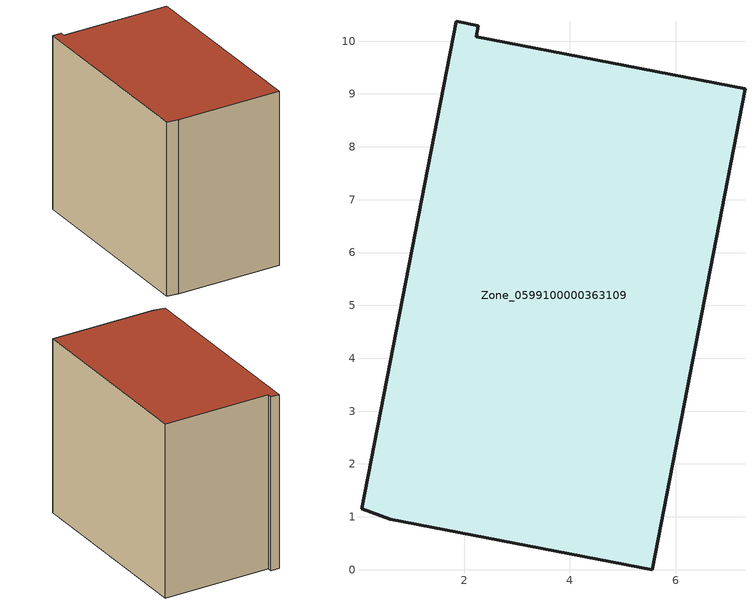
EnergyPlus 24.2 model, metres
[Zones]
Zone_0599100000363109
 floor ground (C_G): 0.06,1.15 1.85,10.38 2.27,10.29 2.23,10.08 7.31,9.1 5.56,0 0.6,0.95 z0
 wall outside (C_F): 5.56,0 7.31,9.1 2.23,10.08 2.27,10.29 1.85,10.38 0.06,1.15 0.6,0.95 5.56,0 z0:8.43
 roof outside (C_R): 0.6,0.95 5.56,0 7.31,9.1 2.23,10.08 2.27,10.29 1.85,10.38 0.06,1.15 z8.43
[BUILDING]
Pand.0599100000363109: North Axis=0; Terrain=City; Loads Convergence Tolerance Value=0.04; Temperature Convergence Tolerance Value=0.4; Solar Distribution=FullExterior; Maximum Number of Warmup Days=25; Minimum Number of Warmup Days=1
[Site:Location]
Rotterdam.The.Hague.AP_ZH_NLD Design_Conditions: Latitude=51.96; Longitude=4.45; Time Zone=1; Elevation=-4.5
[SITE:GROUNDTEMPERATURE:BUILDINGSURFACE]
18, 18, 18, 18, 18, 18, 18, 18, 18, 18, 18, 18
[MATERIAL] Thermal Absorptance=0.9; Solar Absorptance=0.7; Visible Absorptance=0.7
Name | Roughness | Thickness | Conductivity | Density | Specific Heat
G.TC.1992-2005 | MediumSmooth | 0.15 | 0.06 | 540 | 1210
F.TC.1992-2005 | Rough | 0.3 | 0.12 | 1920 | 840
R.TC.1992-2005 | MediumRough | 0.2 | 0.08 | 1500 | 1000
[CONSTRUCTION]
C_G: G.TC.1992-2005
C_F: F.TC.1992-2005
C_R: R.TC.1992-2005
[ZONE]
Zone_0599100000363109: Type=1; Multiplier=1; Ceiling Height=Autocalculate; Volume=Autocalculate; Floor Area=autocalculate; Part of Total Floor Area=Yes
[ZONEINFILTRATION:DESIGNFLOWRATE]
Infil_Zone_0599100000363109: Zone or ZoneList or Space or SpaceList=Zone_0599100000363109; Schedule=AlwaysOn; Design Flow Rate Calculation Method=Flow/Area; Flow Rate per Floor Area=0.0015; Constant Term Coefficient=1; Temperature Term Coefficient=0; Velocity Term Coefficient=0; Velocity Squared Term Coefficient=0
[HVACTEMPLATE:ZONE:IDEALLOADSAIRSYSTEM]
Zone_0599100000363109: Maximum Heating Supply Air Temperature=50; Minimum Cooling Supply Air Temperature=13; Maximum Heating Supply Air Humidity Ratio=0.0156; Minimum Cooling Supply Air Humidity Ratio=0.0077; Heating Limit=NoLimit; Cooling Limit=NoLimit; Dehumidification Control Type=ConstantSensibleHeatRatio; Cooling Sensible Heat Ratio=0.7; Dehumidification Setpoint=60; Humidification Control Type=None; Humidification Setpoint=30; Outdoor Air Method=None; Outdoor Air Flow Rate per Person=0.00944; Outdoor Air Flow Rate per Zone Floor Area=0; Outdoor Air Flow Rate per Zone=0; Demand Controlled Ventilation Type=None; Outdoor Air Economizer Type=NoEconomizer; Heat Recovery Type=None; Sensible Heat Recovery Effectiveness=0.7; Latent Heat Recovery Effectiveness=0.65
[ZONECONTROL:THERMOSTAT]
ThermostatControl_Zone_0599100000363109: Zone or ZoneList=Zone_0599100000363109; Control Type Schedule=DualSetpointControlType; Control 1=Thermostat_Zone_0599100000363109; Temperature Difference Between Cutout And Setpoint=0
[THERMOSTATSETPOINT:DUALSETPOINT]
Thermostat_Zone_0599100000363109: Heating Setpoint Temperature Schedule=HeatingSetpoint_Zone_0599100000363109; Cooling Setpoint Temperature Schedule=CoolingSetpoint_Zone_0599100000363109
[SCHEDULE:COMPACT]
HeatingSetpoint_Zone_0599100000363109: Through: 12/31, For: AllDays, Until: 24:00, 21
CoolingSetpoint_Zone_0599100000363109: Through: 12/31, For: AllDays, Until: 24:00, 24
DualSetpointControlType: Through: 12/31, For: AllDays, Until: 24:00, 4
AlwaysOn: Through: 12/31, For: AllDays, Until: 24:00, 1
